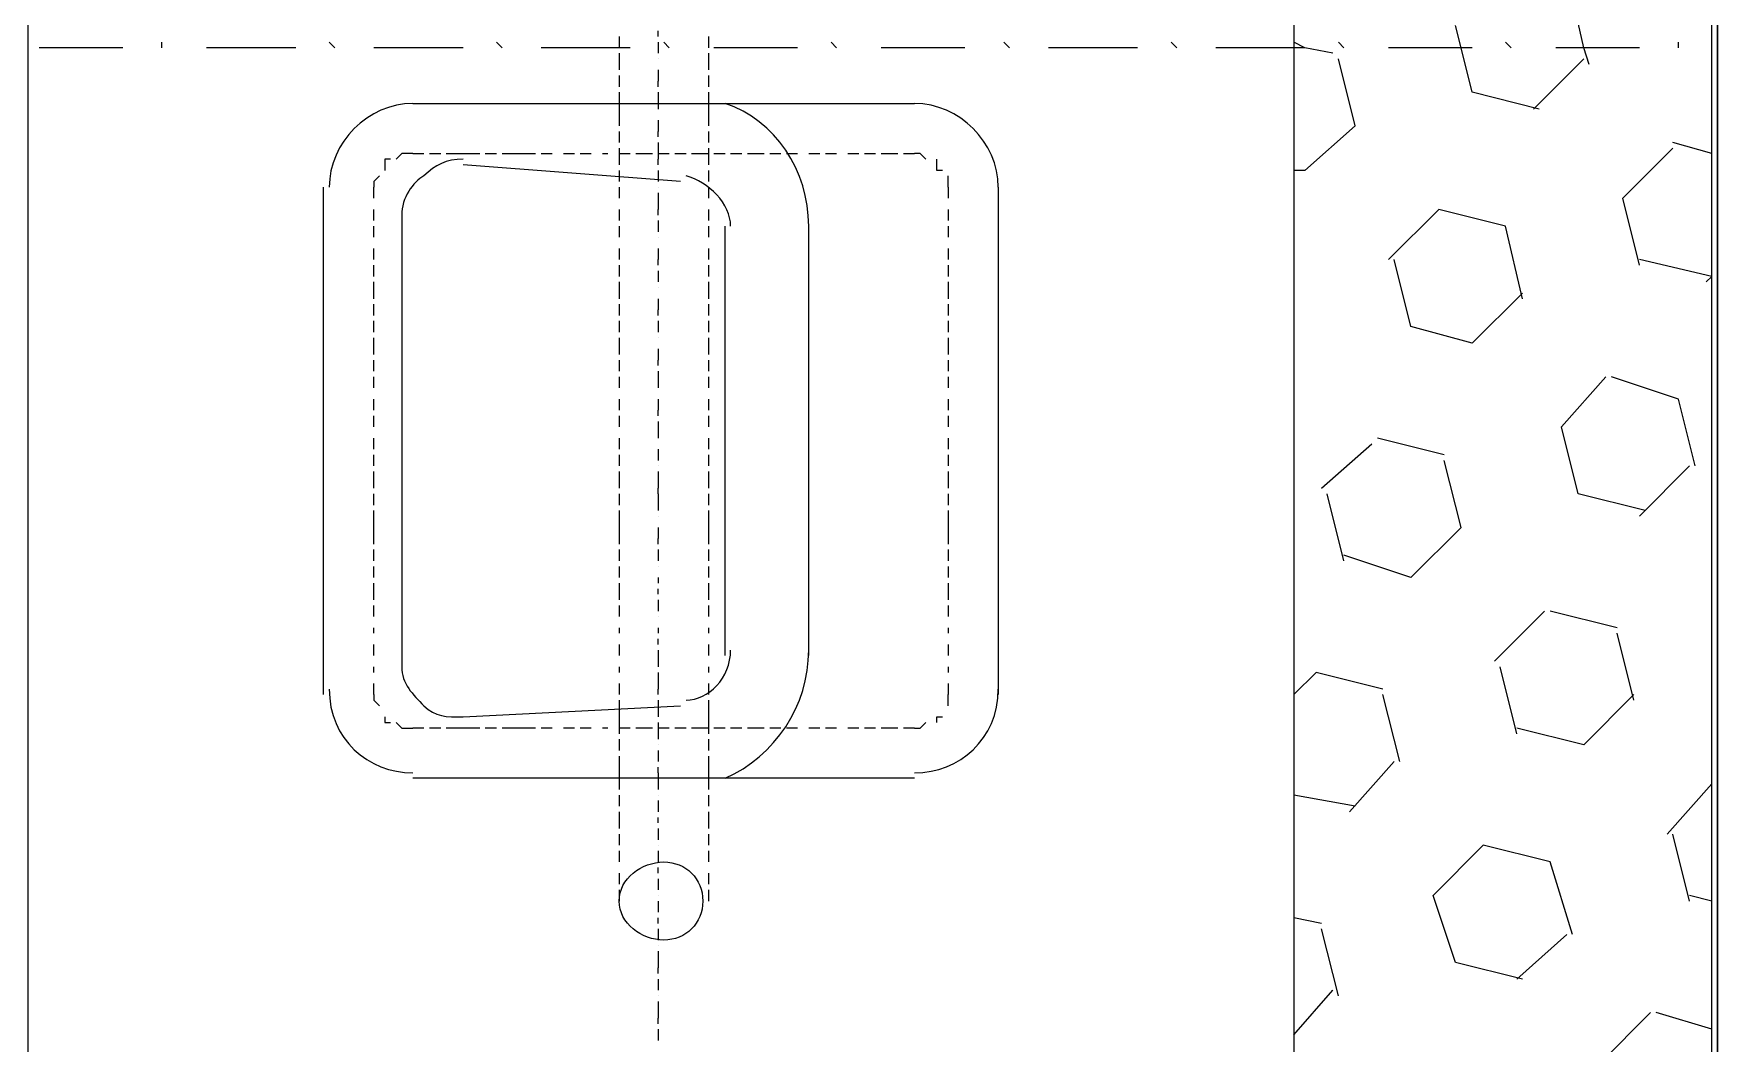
# Model space of a CAD drawing. Header units: millimetres. Extents: x 2928 to 3112, y 1220 to 1280.
# Drawn here: x 2984.299 to 2985.307, y 1251.612 to 1252.215 of the extents above; entities that cross this region are included whole.
import ezdxf

# ---------------------------------------------------------------- set-up
doc = ezdxf.new("R2010")
doc.units = ezdxf.units.MM

msp = doc.modelspace()

# ---------------------------------------------------------------- linework, layer by layer
at = {"color": 7, "linetype": 'Continuous', "lineweight": -2, "true_color": 0x000007}
for points in [[(2937.23126, 1265.3073), (2937.23126, 1267.32399), (2938.98795, 1267.32399), (2985.30528, 1267.32399), (2985.30528, 1237.02356), (2938.98795, 1237.02356), (2937.22793, 1237.02356), (2937.22793, 1238.60692)], [(2985.30528, 1251.06376), (2985.30528, 1253.33046), (2984.04526, 1253.33046), (2984.04526, 1251.06376)], [(2985.05194, 1251.3171), (2984.29526, 1251.3171), (2984.29526, 1253.08046), (2985.05194, 1253.08046)]]:
    msp.add_lwpolyline(points, close=True, dxfattribs=at)
at = {"color": 252, "linetype": 'Continuous', "lineweight": 5, "true_color": 0x989898}
for points in [[(2985.30195, 1237.32023), (2985.30195, 1259.21054), (2985.45195, 1259.21054), (2985.45195, 1237.32023)], [(2984.67194, 1252.21378), (2984.67194, 1252.21711), (2984.67194, 1252.21711)], [(2984.6486, 1252.21378), (2984.6486, 1252.20711), (2984.6486, 1252.20711)], [(2984.67194, 1252.21044), (2984.67194, 1252.20378), (2984.67194, 1252.20378)], [(2984.70194, 1252.21378), (2984.70194, 1252.20711), (2984.70194, 1252.20711)], [(2984.6486, 1252.20378), (2984.6486, 1252.19378), (2984.6486, 1252.19378)], [(2984.70194, 1252.20378), (2984.70194, 1252.19378), (2984.70194, 1252.19378)], [(2984.6486, 1252.19044), (2984.6486, 1252.18378), (2984.6486, 1252.18378)], [(2984.67194, 1252.19378), (2984.67194, 1252.18711), (2984.67194, 1252.18711)], [(2984.67194, 1252.18378), (2984.67194, 1252.18711), (2984.67194, 1252.18711)], [(2984.70194, 1252.19044), (2984.70194, 1252.18378), (2984.70194, 1252.18378)], [(2984.6486, 1252.18044), (2984.6486, 1252.17044), (2984.6486, 1252.17044)], [(2984.67194, 1252.18044), (2984.67194, 1252.17044), (2984.67194, 1252.17044)], [(2984.70194, 1252.18044), (2984.70194, 1252.17044), (2984.70194, 1252.17044)], [(2984.6486, 1252.17044), (2984.6486, 1252.16044), (2984.6486, 1252.16044)], [(2984.70194, 1252.17044), (2984.70194, 1252.16044), (2984.70194, 1252.16044)], [(2984.6486, 1252.15711), (2984.6486, 1252.15044), (2984.6486, 1252.15044)], [(2984.67194, 1252.16378), (2984.67194, 1252.15711), (2984.67194, 1252.15711)], [(2984.67194, 1252.15378), (2984.67194, 1252.15711), (2984.67194, 1252.15711)], [(2984.70194, 1252.15711), (2984.70194, 1252.15044), (2984.70194, 1252.15044)], [(2984.6486, 1252.14711), (2984.6486, 1252.13711), (2984.6486, 1252.13711)], [(2984.67194, 1252.15044), (2984.67194, 1252.14044), (2984.67194, 1252.14044)], [(2984.70194, 1252.14711), (2984.70194, 1252.13711), (2984.70194, 1252.13711)], [(2984.51193, 1252.14044), (2984.5086, 1252.14044), (2984.5086, 1252.13378)], [(2984.52527, 1252.14378), (2984.5186, 1252.14378), (2984.51527, 1252.14044)], [(2984.52527, 1252.14378), (2984.53193, 1252.14378), (2984.53193, 1252.14378)], [(2984.53527, 1252.14378), (2984.54193, 1252.14378), (2984.54193, 1252.14378)], [(2984.54527, 1252.14378), (2984.55527, 1252.14378), (2984.55527, 1252.14378)], [(2984.55527, 1252.14378), (2984.56527, 1252.14378), (2984.56527, 1252.14378)], [(2984.5686, 1252.14378), (2984.57527, 1252.14378), (2984.57527, 1252.14378)], [(2984.5786, 1252.14378), (2984.5886, 1252.14378), (2984.5886, 1252.14378)], [(2984.5886, 1252.14378), (2984.5986, 1252.14378), (2984.5986, 1252.14378)], [(2984.60194, 1252.14378), (2984.6086, 1252.14378), (2984.6086, 1252.14378)], [(2984.61527, 1252.14378), (2984.62194, 1252.14378), (2984.62194, 1252.14378)], [(2984.62527, 1252.14378), (2984.63194, 1252.14378), (2984.63194, 1252.14378)], [(2984.6386, 1252.14378), (2984.64194, 1252.14378), (2984.64194, 1252.14378)], [(2984.6486, 1252.14378), (2984.65527, 1252.14378), (2984.65527, 1252.14378)], [(2984.6586, 1252.14378), (2984.6686, 1252.14378), (2984.6686, 1252.14378)], [(2984.67194, 1252.14378), (2984.6786, 1252.14378), (2984.6786, 1252.14378)], [(2984.67194, 1252.13711), (2984.67194, 1252.14044), (2984.67194, 1252.14044)], [(2984.68194, 1252.14378), (2984.6886, 1252.14378), (2984.6886, 1252.14378)], [(2984.69194, 1252.14378), (2984.70194, 1252.14378), (2984.70194, 1252.14378)], [(2984.70527, 1252.14378), (2984.71194, 1252.14378), (2984.71194, 1252.14378)], [(2984.71527, 1252.14378), (2984.72194, 1252.14378), (2984.72194, 1252.14378)], [(2984.72527, 1252.14378), (2984.73527, 1252.14378), (2984.73527, 1252.14378)], [(2984.7386, 1252.14378), (2984.74527, 1252.14378), (2984.74527, 1252.14378)], [(2984.7486, 1252.14378), (2984.75527, 1252.14378), (2984.75527, 1252.14378)], [(2984.76194, 1252.14378), (2984.7686, 1252.14378), (2984.7686, 1252.14378)], [(2984.77194, 1252.14378), (2984.7786, 1252.14378), (2984.7786, 1252.14378)], [(2984.78527, 1252.14378), (2984.79194, 1252.14378), (2984.79194, 1252.14378)], [(2984.79527, 1252.14378), (2984.80194, 1252.14378), (2984.80194, 1252.14378)], [(2984.80527, 1252.14378), (2984.81527, 1252.14378), (2984.81527, 1252.14378)], [(2984.81861, 1252.14378), (2984.82527, 1252.14378), (2984.82527, 1252.14378)], [(2984.83194, 1252.14044), (2984.83194, 1252.14044), (2984.82861, 1252.14378), (2984.82527, 1252.14378)], [(2984.84194, 1252.13378), (2984.83861, 1252.13378), (2984.83861, 1252.14044)], [(2984.50527, 1252.13044), (2984.50193, 1252.12711), (2984.50193, 1252.12378)], [(2984.6486, 1252.13378), (2984.6486, 1252.12711), (2984.6486, 1252.12711)], [(2984.67194, 1252.13378), (2984.67194, 1252.12711), (2984.67194, 1252.12711)], [(2984.70194, 1252.13378), (2984.70194, 1252.12711), (2984.70194, 1252.12711)], [(2984.84527, 1252.12378), (2984.84527, 1252.12711), (2984.84527, 1252.13044)], [(2984.50193, 1252.11711), (2984.50193, 1252.12378), (2984.50193, 1252.12378)], [(2984.6486, 1252.12378), (2984.6486, 1252.11711), (2984.6486, 1252.11711)], [(2984.67194, 1252.12044), (2984.67194, 1252.11044), (2984.67194, 1252.11044)], [(2984.70194, 1252.12378), (2984.70194, 1252.11711), (2984.70194, 1252.11711)], [(2984.84527, 1252.12378), (2984.84527, 1252.11711), (2984.84527, 1252.11711)], [(2984.50193, 1252.10378), (2984.50193, 1252.11044), (2984.50193, 1252.11044)], [(2984.6486, 1252.11044), (2984.6486, 1252.10378), (2984.6486, 1252.10378)], [(2984.67194, 1252.10711), (2984.67194, 1252.11044), (2984.67194, 1252.11044)], [(2984.70194, 1252.11044), (2984.70194, 1252.10378), (2984.70194, 1252.10378)], [(2984.84527, 1252.11044), (2984.84527, 1252.10378), (2984.84527, 1252.10378)], [(2984.50193, 1252.09378), (2984.50193, 1252.10044), (2984.50193, 1252.10044)], [(2984.6486, 1252.10044), (2984.6486, 1252.09378), (2984.6486, 1252.09378)], [(2984.67194, 1252.10378), (2984.67194, 1252.09711), (2984.67194, 1252.09711)], [(2984.70194, 1252.10044), (2984.70194, 1252.09378), (2984.70194, 1252.09378)], [(2984.84527, 1252.10044), (2984.84527, 1252.09378), (2984.84527, 1252.09378)], [(2984.50193, 1252.08044), (2984.50193, 1252.08711), (2984.50193, 1252.08711)], [(2984.6486, 1252.08711), (2984.6486, 1252.08044), (2984.6486, 1252.08044)], [(2984.67194, 1252.08711), (2984.67194, 1252.08044), (2984.67194, 1252.08044)], [(2984.70194, 1252.08711), (2984.70194, 1252.08044), (2984.70194, 1252.08044)], [(2984.84527, 1252.08711), (2984.84527, 1252.08044), (2984.84527, 1252.08044)], [(2984.50193, 1252.07044), (2984.50193, 1252.07711), (2984.50193, 1252.07711)], [(2984.6486, 1252.07711), (2984.6486, 1252.07044), (2984.6486, 1252.07044)], [(2984.67194, 1252.07711), (2984.67194, 1252.08044), (2984.67194, 1252.08044)], [(2984.70194, 1252.07711), (2984.70194, 1252.07044), (2984.70194, 1252.07044)], [(2984.84527, 1252.07711), (2984.84527, 1252.07044), (2984.84527, 1252.07044)], [(2984.50193, 1252.05711), (2984.50193, 1252.06711), (2984.50193, 1252.06711)], [(2984.6486, 1252.06711), (2984.6486, 1252.05711), (2984.6486, 1252.05711)], [(2984.67194, 1252.07378), (2984.67194, 1252.06711), (2984.67194, 1252.06711)], [(2984.70194, 1252.06711), (2984.70194, 1252.05711), (2984.70194, 1252.05711)], [(2984.84527, 1252.06711), (2984.84527, 1252.05711), (2984.84527, 1252.05711)], [(2984.67194, 1252.05711), (2984.67194, 1252.05044), (2984.67194, 1252.05044)], [(2984.50193, 1252.04711), (2984.50193, 1252.05378), (2984.50193, 1252.05378)], [(2984.6486, 1252.05378), (2984.6486, 1252.04711), (2984.6486, 1252.04711)], [(2984.67194, 1252.04711), (2984.67194, 1252.05044), (2984.67194, 1252.05044)], [(2984.70194, 1252.05378), (2984.70194, 1252.04711), (2984.70194, 1252.04711)], [(2984.84527, 1252.05378), (2984.84527, 1252.04711), (2984.84527, 1252.04711)], [(2984.50193, 1252.03711), (2984.50193, 1252.04378), (2984.50193, 1252.04378)], [(2984.6486, 1252.04378), (2984.6486, 1252.03711), (2984.6486, 1252.03711)], [(2984.67194, 1252.04378), (2984.67194, 1252.03711), (2984.67194, 1252.03711)], [(2984.70194, 1252.04378), (2984.70194, 1252.03711), (2984.70194, 1252.03711)], [(2984.84527, 1252.04378), (2984.84527, 1252.03711), (2984.84527, 1252.03711)], [(2984.50193, 1252.02377), (2984.50193, 1252.03378), (2984.50193, 1252.03378)], [(2984.6486, 1252.03378), (2984.6486, 1252.02377), (2984.6486, 1252.02377)], [(2984.67194, 1252.02711), (2984.67194, 1252.02044), (2984.67194, 1252.02044)], [(2984.70194, 1252.03378), (2984.70194, 1252.02377), (2984.70194, 1252.02377)], [(2984.84527, 1252.03378), (2984.84527, 1252.02377), (2984.84527, 1252.02377)], [(2984.50193, 1252.01377), (2984.50193, 1252.02044), (2984.50193, 1252.02044)], [(2984.6486, 1252.02044), (2984.6486, 1252.01377), (2984.6486, 1252.01377)], [(2984.67194, 1252.01711), (2984.67194, 1252.02044), (2984.67194, 1252.02044)], [(2984.70194, 1252.02044), (2984.70194, 1252.01377), (2984.70194, 1252.01377)], [(2984.84527, 1252.02044), (2984.84527, 1252.01377), (2984.84527, 1252.01377)], [(2984.50193, 1252.00377), (2984.50193, 1252.01044), (2984.50193, 1252.01044)], [(2984.6486, 1252.01044), (2984.6486, 1252.00377), (2984.6486, 1252.00377)], [(2984.67194, 1252.01377), (2984.67194, 1252.00377), (2984.67194, 1252.00377)], [(2984.70194, 1252.01044), (2984.70194, 1252.00377), (2984.70194, 1252.00377)], [(2984.84527, 1252.01044), (2984.84527, 1252.00377), (2984.84527, 1252.00377)], [(2984.50193, 1251.99044), (2984.50193, 1251.99711), (2984.50193, 1251.99711)], [(2984.6486, 1251.99711), (2984.6486, 1251.99044), (2984.6486, 1251.99044)], [(2984.67194, 1251.99711), (2984.67194, 1251.99044), (2984.67194, 1251.99044)], [(2984.70194, 1251.99711), (2984.70194, 1251.99044), (2984.70194, 1251.99044)], [(2984.84527, 1251.99711), (2984.84527, 1251.99044), (2984.84527, 1251.99044)], [(2984.50193, 1251.98044), (2984.50193, 1251.98711), (2984.50193, 1251.98711)], [(2984.6486, 1251.98711), (2984.6486, 1251.98044), (2984.6486, 1251.98044)], [(2984.67194, 1251.98711), (2984.67194, 1251.99044), (2984.67194, 1251.99044)], [(2984.70194, 1251.98711), (2984.70194, 1251.98044), (2984.70194, 1251.98044)], [(2984.84527, 1251.98711), (2984.84527, 1251.98044), (2984.84527, 1251.98044)], [(2984.67194, 1251.98377), (2984.67194, 1251.97377), (2984.67194, 1251.97377)], [(2984.50193, 1251.96711), (2984.50193, 1251.97377), (2984.50193, 1251.97377)], [(2984.6486, 1251.97377), (2984.6486, 1251.96711), (2984.6486, 1251.96711)], [(2984.67194, 1251.96711), (2984.67194, 1251.96044), (2984.67194, 1251.96044)], [(2984.70194, 1251.97377), (2984.70194, 1251.96711), (2984.70194, 1251.96711)], [(2984.84527, 1251.97377), (2984.84527, 1251.96711), (2984.84527, 1251.96711)], [(2984.50193, 1251.95711), (2984.50193, 1251.96377), (2984.50193, 1251.96377)], [(2984.6486, 1251.96377), (2984.6486, 1251.95711), (2984.6486, 1251.95711)], [(2984.70194, 1251.96377), (2984.70194, 1251.95711), (2984.70194, 1251.95711)], [(2984.84527, 1251.96377), (2984.84527, 1251.95711), (2984.84527, 1251.95711)], [(2984.50193, 1251.94377), (2984.50193, 1251.95377), (2984.50193, 1251.95377)], [(2984.6486, 1251.95377), (2984.6486, 1251.94377), (2984.6486, 1251.94377)], [(2984.67194, 1251.95377), (2984.67194, 1251.94377), (2984.67194, 1251.94377)], [(2984.70194, 1251.95377), (2984.70194, 1251.94377), (2984.70194, 1251.94377)], [(2984.84527, 1251.95377), (2984.84527, 1251.94377), (2984.84527, 1251.94377)], [(2984.50193, 1251.93377), (2984.50193, 1251.94044), (2984.50193, 1251.94044)], [(2984.6486, 1251.94044), (2984.6486, 1251.93377), (2984.6486, 1251.93377)], [(2984.67194, 1251.94044), (2984.67194, 1251.94377), (2984.67194, 1251.94377)], [(2984.67194, 1251.94044), (2984.67194, 1251.93044), (2984.67194, 1251.93044)], [(2984.70194, 1251.94044), (2984.70194, 1251.93377), (2984.70194, 1251.93377)], [(2984.84527, 1251.94044), (2984.84527, 1251.93377), (2984.84527, 1251.93377)], [(2984.50193, 1251.92044), (2984.50193, 1251.93044), (2984.50193, 1251.93044)], [(2984.6486, 1251.93044), (2984.6486, 1251.92044), (2984.6486, 1251.92044)], [(2984.70194, 1251.93044), (2984.70194, 1251.92044), (2984.70194, 1251.92044)], [(2984.84527, 1251.93044), (2984.84527, 1251.92044), (2984.84527, 1251.92044)], [(2984.50193, 1251.91044), (2984.50193, 1251.92044), (2984.50193, 1251.92044)], [(2984.6486, 1251.92044), (2984.6486, 1251.91044), (2984.6486, 1251.91044)], [(2984.67194, 1251.92044), (2984.67194, 1251.91377), (2984.67194, 1251.91377)], [(2984.70194, 1251.92044), (2984.70194, 1251.91044), (2984.70194, 1251.91044)], [(2984.84527, 1251.92044), (2984.84527, 1251.91044), (2984.84527, 1251.91044)], [(2984.50193, 1251.90044), (2984.50193, 1251.90711), (2984.50193, 1251.90711)], [(2984.6486, 1251.90711), (2984.6486, 1251.90044), (2984.6486, 1251.90044)], [(2984.67194, 1251.91044), (2984.67194, 1251.91377), (2984.67194, 1251.91377)], [(2984.67194, 1251.90711), (2984.67194, 1251.90044), (2984.67194, 1251.90044)], [(2984.70194, 1251.90711), (2984.70194, 1251.90044), (2984.70194, 1251.90044)], [(2984.84527, 1251.90711), (2984.84527, 1251.90044), (2984.84527, 1251.90044)], [(2984.50193, 1251.89044), (2984.50193, 1251.89711), (2984.50193, 1251.89711)], [(2984.6486, 1251.89711), (2984.6486, 1251.89044), (2984.6486, 1251.89044)], [(2984.70194, 1251.89711), (2984.70194, 1251.89044), (2984.70194, 1251.89044)], [(2984.84527, 1251.89711), (2984.84527, 1251.89044), (2984.84527, 1251.89044)], [(2984.50193, 1251.87711), (2984.50193, 1251.88711), (2984.50193, 1251.88711)], [(2984.6486, 1251.88711), (2984.6486, 1251.87711), (2984.6486, 1251.87711)], [(2984.67194, 1251.89044), (2984.67194, 1251.88711), (2984.67194, 1251.88711)], [(2984.70194, 1251.88711), (2984.70194, 1251.87711), (2984.70194, 1251.87711)], [(2984.84527, 1251.88711), (2984.84527, 1251.87711), (2984.84527, 1251.87711)], [(2984.67194, 1251.88044), (2984.67194, 1251.88377), (2984.67194, 1251.88377)], [(2984.67194, 1251.87711), (2984.67194, 1251.87044), (2984.67194, 1251.87044)], [(2984.50193, 1251.86711), (2984.50193, 1251.87377), (2984.50193, 1251.87377)], [(2984.6486, 1251.87377), (2984.6486, 1251.86711), (2984.6486, 1251.86711)], [(2984.70194, 1251.87377), (2984.70194, 1251.86711), (2984.70194, 1251.86711)], [(2984.84527, 1251.87377), (2984.84527, 1251.86711), (2984.84527, 1251.86711)], [(2984.50193, 1251.85711), (2984.50193, 1251.86044), (2984.50193, 1251.86044)], [(2984.6486, 1251.86044), (2984.6486, 1251.85711), (2984.6486, 1251.85711)], [(2984.67194, 1251.86044), (2984.67194, 1251.85711), (2984.67194, 1251.85711)], [(2984.67194, 1251.85044), (2984.67194, 1251.85377), (2984.67194, 1251.85377)], [(2984.70194, 1251.86044), (2984.70194, 1251.85711), (2984.70194, 1251.85711)], [(2984.84527, 1251.86044), (2984.84527, 1251.85711), (2984.84527, 1251.85711)], [(2984.50193, 1251.84377), (2984.50193, 1251.85044), (2984.50193, 1251.85044)], [(2984.6486, 1251.85044), (2984.6486, 1251.84377), (2984.6486, 1251.84377)], [(2984.67194, 1251.84711), (2984.67194, 1251.83711), (2984.67194, 1251.83711)], [(2984.70194, 1251.85044), (2984.70194, 1251.84377), (2984.70194, 1251.84377)], [(2984.84527, 1251.85044), (2984.84527, 1251.84377), (2984.84527, 1251.84377)], [(2984.50193, 1251.83377), (2984.50193, 1251.83711), (2984.50193, 1251.83711)], [(2984.6486, 1251.83711), (2984.6486, 1251.83377), (2984.6486, 1251.83377)], [(2984.67194, 1251.83377), (2984.67194, 1251.82377), (2984.67194, 1251.82377)], [(2984.70194, 1251.83711), (2984.70194, 1251.83377), (2984.70194, 1251.83377)], [(2984.84527, 1251.83711), (2984.84527, 1251.83377), (2984.84527, 1251.83377)], [(2984.50193, 1251.82044), (2984.50193, 1251.82711), (2984.50193, 1251.82711)], [(2984.6486, 1251.82711), (2984.6486, 1251.82044), (2984.6486, 1251.82044)], [(2984.67194, 1251.82044), (2984.67194, 1251.82377), (2984.67194, 1251.82377)], [(2984.70194, 1251.82711), (2984.70194, 1251.82044), (2984.70194, 1251.82044)], [(2984.84527, 1251.82711), (2984.84527, 1251.82044), (2984.84527, 1251.82044)], [(2984.50193, 1251.82044), (2984.50193, 1251.81711), (2984.50527, 1251.81377)], [(2984.6486, 1251.81711), (2984.6486, 1251.80711), (2984.6486, 1251.80711)], [(2984.67194, 1251.81711), (2984.67194, 1251.80711), (2984.67194, 1251.80711)], [(2984.70194, 1251.81711), (2984.70194, 1251.80711), (2984.70194, 1251.80711)], [(2984.84527, 1251.81377), (2984.84527, 1251.81711), (2984.84527, 1251.82044)], [(2984.5086, 1251.80711), (2984.5086, 1251.80377), (2984.51193, 1251.80377)], [(2984.51527, 1251.80377), (2984.5186, 1251.80044), (2984.52527, 1251.80044)], [(2984.6486, 1251.80711), (2984.6486, 1251.79711), (2984.6486, 1251.79711)], [(2984.67194, 1251.80377), (2984.67194, 1251.79377), (2984.67194, 1251.79377)], [(2984.70194, 1251.80711), (2984.70194, 1251.79711), (2984.70194, 1251.79711)], [(2984.82527, 1251.80044), (2984.82861, 1251.80044), (2984.83194, 1251.80377), (2984.83194, 1251.80377)], [(2984.83861, 1251.80377), (2984.83861, 1251.80711), (2984.84194, 1251.80711)], [(2984.53193, 1251.80044), (2984.52527, 1251.80044), (2984.52527, 1251.80044)], [(2984.54193, 1251.80044), (2984.53527, 1251.80044), (2984.53527, 1251.80044)], [(2984.55527, 1251.80044), (2984.54527, 1251.80044), (2984.54527, 1251.80044)], [(2984.56527, 1251.80044), (2984.55527, 1251.80044), (2984.55527, 1251.80044)], [(2984.57527, 1251.80044), (2984.5686, 1251.80044), (2984.5686, 1251.80044)], [(2984.5886, 1251.80044), (2984.5786, 1251.80044), (2984.5786, 1251.80044)], [(2984.5986, 1251.80044), (2984.5886, 1251.80044), (2984.5886, 1251.80044)], [(2984.6086, 1251.80044), (2984.60194, 1251.80044), (2984.60194, 1251.80044)], [(2984.62194, 1251.80044), (2984.61527, 1251.80044), (2984.61527, 1251.80044)], [(2984.63194, 1251.80044), (2984.62527, 1251.80044), (2984.62527, 1251.80044)], [(2984.64194, 1251.80044), (2984.6386, 1251.80044), (2984.6386, 1251.80044)], [(2984.65527, 1251.80044), (2984.6486, 1251.80044), (2984.6486, 1251.80044)], [(2984.6486, 1251.79377), (2984.6486, 1251.7871), (2984.6486, 1251.7871)], [(2984.6686, 1251.80044), (2984.6586, 1251.80044), (2984.6586, 1251.80044)], [(2984.6786, 1251.80044), (2984.67194, 1251.80044), (2984.67194, 1251.80044)], [(2984.6886, 1251.80044), (2984.68194, 1251.80044), (2984.68194, 1251.80044)], [(2984.70194, 1251.80044), (2984.69194, 1251.80044), (2984.69194, 1251.80044)], [(2984.70194, 1251.79377), (2984.70194, 1251.7871), (2984.70194, 1251.7871)], [(2984.71194, 1251.80044), (2984.70527, 1251.80044), (2984.70527, 1251.80044)], [(2984.72194, 1251.80044), (2984.71527, 1251.80044), (2984.71527, 1251.80044)], [(2984.73527, 1251.80044), (2984.72527, 1251.80044), (2984.72527, 1251.80044)], [(2984.74527, 1251.80044), (2984.7386, 1251.80044), (2984.7386, 1251.80044)], [(2984.75527, 1251.80044), (2984.7486, 1251.80044), (2984.7486, 1251.80044)], [(2984.7686, 1251.80044), (2984.76194, 1251.80044), (2984.76194, 1251.80044)], [(2984.7786, 1251.80044), (2984.77194, 1251.80044), (2984.77194, 1251.80044)], [(2984.79194, 1251.80044), (2984.78527, 1251.80044), (2984.78527, 1251.80044)], [(2984.80194, 1251.80044), (2984.79527, 1251.80044), (2984.79527, 1251.80044)], [(2984.81527, 1251.80044), (2984.80527, 1251.80044), (2984.80527, 1251.80044)], [(2984.82527, 1251.80044), (2984.81861, 1251.80044), (2984.81861, 1251.80044)], [(2984.6486, 1251.78377), (2984.6486, 1251.77377), (2984.6486, 1251.77377)], [(2984.67194, 1251.7871), (2984.67194, 1251.78044), (2984.67194, 1251.78044)], [(2984.70194, 1251.78377), (2984.70194, 1251.77377), (2984.70194, 1251.77377)], [(2984.6486, 1251.77377), (2984.6486, 1251.76377), (2984.6486, 1251.76377)], [(2984.67194, 1251.77377), (2984.67194, 1251.7771), (2984.67194, 1251.7771)], [(2984.67194, 1251.77377), (2984.67194, 1251.76377), (2984.67194, 1251.76377)], [(2984.70194, 1251.77377), (2984.70194, 1251.76377), (2984.70194, 1251.76377)], [(2984.6486, 1251.76044), (2984.6486, 1251.75377), (2984.6486, 1251.75377)], [(2984.67194, 1251.7571), (2984.67194, 1251.75044), (2984.67194, 1251.75044)], [(2984.70194, 1251.76044), (2984.70194, 1251.75377), (2984.70194, 1251.75377)], [(2984.6486, 1251.75044), (2984.6486, 1251.74044), (2984.6486, 1251.74044)], [(2984.67194, 1251.74377), (2984.67194, 1251.7471), (2984.67194, 1251.7471)], [(2984.70194, 1251.75044), (2984.70194, 1251.74044), (2984.70194, 1251.74044)], [(2984.6486, 1251.7371), (2984.6486, 1251.73044), (2984.6486, 1251.73044)], [(2984.67194, 1251.74044), (2984.67194, 1251.73377), (2984.67194, 1251.73377)], [(2984.70194, 1251.7371), (2984.70194, 1251.73044), (2984.70194, 1251.73044)], [(2984.6486, 1251.7271), (2984.6486, 1251.72044), (2984.6486, 1251.72044)], [(2984.67194, 1251.7271), (2984.67194, 1251.72044), (2984.67194, 1251.72044)], [(2984.70194, 1251.7271), (2984.70194, 1251.72044), (2984.70194, 1251.72044)], [(2984.6486, 1251.71377), (2984.6486, 1251.7071), (2984.6486, 1251.7071)], [(2984.67194, 1251.71377), (2984.67194, 1251.7171), (2984.67194, 1251.7171)], [(2984.70194, 1251.71377), (2984.70194, 1251.7071), (2984.70194, 1251.7071)], [(2984.6486, 1251.70377), (2984.6486, 1251.6971), (2984.6486, 1251.6971)], [(2984.67194, 1251.71044), (2984.67194, 1251.70377), (2984.67194, 1251.70377)], [(2984.70194, 1251.70377), (2984.70194, 1251.6971), (2984.70194, 1251.6971)], [(2984.67194, 1251.6971), (2984.67194, 1251.69044), (2984.67194, 1251.69044)], [(2984.67194, 1251.68377), (2984.67194, 1251.6871), (2984.67194, 1251.6871)], [(2984.67194, 1251.68044), (2984.67194, 1251.67377), (2984.67194, 1251.67377)], [(2984.67194, 1251.6671), (2984.67194, 1251.6571), (2984.67194, 1251.6571)], [(2984.67194, 1251.65377), (2984.67194, 1251.6571), (2984.67194, 1251.6571)], [(2984.67194, 1251.65044), (2984.67194, 1251.64377), (2984.67194, 1251.64377)], [(2984.67194, 1251.6371), (2984.67194, 1251.6271), (2984.67194, 1251.6271)], [(2984.67194, 1251.62377), (2984.67194, 1251.6271), (2984.67194, 1251.6271)], [(2984.67194, 1251.62044), (2984.67194, 1251.61377), (2984.67194, 1251.61377)]]:
    msp.add_lwpolyline(points, dxfattribs=at)
at = {"color": 7, "linetype": 'Continuous', "lineweight": -2, "true_color": 0x000007}
for points in [[(2985.30195, 1251.06376), (2985.30195, 1252.20711), (2985.30195, 1253.33046)], [(2984.52527, 1252.17378), (2984.82527, 1252.17378), (2984.82527, 1252.17378)], [(2984.68527, 1252.12711), (2984.55527, 1252.13711), (2984.55527, 1252.13711)], [(2984.47193, 1251.82044), (2984.47193, 1252.12378), (2984.47193, 1252.12378)], [(2984.87527, 1252.12378), (2984.87527, 1251.82044), (2984.87527, 1251.82044)], [(2984.5186, 1252.10711), (2984.5186, 1251.83711), (2984.5186, 1251.83711)], [(2984.71194, 1251.84377), (2984.71194, 1252.10044), (2984.71194, 1252.10044)], [(2984.76194, 1251.84377), (2984.76194, 1252.10044), (2984.76194, 1252.10044)], [(2984.55527, 1251.80711), (2984.68527, 1251.81377), (2984.68527, 1251.81377)], [(2984.82527, 1251.77044), (2984.52527, 1251.77044), (2984.52527, 1251.77044)]]:
    msp.add_lwpolyline(points, dxfattribs=at)
at = {"color": 9, "linetype": 'Continuous', "lineweight": 5, "true_color": 0xbababa}
for points in [[(2985.22528, 1252.20711), (2985.21861, 1252.23711), (2985.21861, 1252.23711)], [(2985.15194, 1252.20711), (2985.14861, 1252.22044), (2985.14861, 1252.22044)], [(2985.05861, 1252.20711), (2985.05194, 1252.21044), (2985.05194, 1252.21044)], [(2985.07528, 1252.20378), (2985.05861, 1252.20711), (2985.05861, 1252.20711)], [(2985.15861, 1252.18044), (2985.15194, 1252.20711), (2985.15194, 1252.20711)], [(2985.22861, 1252.19711), (2985.22528, 1252.20711), (2985.22528, 1252.20711)], [(2985.08861, 1252.16044), (2985.07861, 1252.20044), (2985.07861, 1252.20044)], [(2985.19528, 1252.17044), (2985.22528, 1252.20044), (2985.22528, 1252.20044)], [(2985.19861, 1252.17044), (2985.15861, 1252.18044), (2985.15861, 1252.18044)], [(2985.05861, 1252.13378), (2985.08861, 1252.16044), (2985.08861, 1252.16044)], [(2985.24861, 1252.11711), (2985.27861, 1252.14711), (2985.27861, 1252.14711)], [(2985.30195, 1252.14378), (2985.27861, 1252.15044), (2985.27861, 1252.15044)], [(2985.05861, 1252.13378), (2985.05194, 1252.13378), (2985.05194, 1252.13378)], [(2985.25861, 1252.07711), (2985.24861, 1252.11711), (2985.24861, 1252.11711)], [(2985.10861, 1252.08044), (2985.13861, 1252.11044), (2985.13861, 1252.11044)], [(2985.17861, 1252.10044), (2985.13861, 1252.11044), (2985.13861, 1252.11044)], [(2985.18861, 1252.05711), (2985.17861, 1252.10044), (2985.17861, 1252.10044)], [(2985.12194, 1252.04044), (2985.11194, 1252.08044), (2985.11194, 1252.08044)], [(2985.30195, 1252.07044), (2985.25861, 1252.08044), (2985.25861, 1252.08044)], [(2985.29861, 1252.06711), (2985.30195, 1252.07044), (2985.30195, 1252.07044)], [(2985.15861, 1252.03044), (2985.18861, 1252.06044), (2985.18861, 1252.06044)], [(2985.15861, 1252.03044), (2985.12194, 1252.04044), (2985.12194, 1252.04044)], [(2985.21194, 1251.98044), (2985.23861, 1252.01044), (2985.23861, 1252.01044)], [(2985.28195, 1251.99711), (2985.24194, 1252.01044), (2985.24194, 1252.01044)], [(2985.29195, 1251.95711), (2985.28195, 1251.99711), (2985.28195, 1251.99711)], [(2985.22194, 1251.94044), (2985.21194, 1251.98044), (2985.21194, 1251.98044)], [(2985.06861, 1251.94377), (2985.09861, 1251.97044), (2985.09861, 1251.97044)], [(2985.14194, 1251.96377), (2985.10194, 1251.97377), (2985.10194, 1251.97377)], [(2985.15194, 1251.92044), (2985.14194, 1251.96044), (2985.14194, 1251.96044)], [(2985.25861, 1251.92711), (2985.28861, 1251.95711), (2985.28861, 1251.95711)], [(2985.08194, 1251.90044), (2985.07194, 1251.94044), (2985.07194, 1251.94044)], [(2985.26195, 1251.93044), (2985.22194, 1251.94044), (2985.22194, 1251.94044)], [(2985.12194, 1251.89044), (2985.15194, 1251.92044), (2985.15194, 1251.92044)], [(2985.12194, 1251.89044), (2985.08194, 1251.90377), (2985.08194, 1251.90377)], [(2985.17194, 1251.84044), (2985.20194, 1251.87044), (2985.20194, 1251.87044)], [(2985.24528, 1251.86044), (2985.20528, 1251.87044), (2985.20528, 1251.87044)], [(2985.25528, 1251.81711), (2985.24528, 1251.85711), (2985.24528, 1251.85711)], [(2985.05194, 1251.82044), (2985.06528, 1251.83377), (2985.06528, 1251.83377)], [(2985.10528, 1251.82377), (2985.06528, 1251.83377), (2985.06528, 1251.83377)], [(2985.18528, 1251.79711), (2985.17528, 1251.83711), (2985.17528, 1251.83711)], [(2985.11528, 1251.78044), (2985.10528, 1251.82044), (2985.10528, 1251.82044)], [(2985.22528, 1251.79044), (2985.25528, 1251.82044), (2985.25528, 1251.82044)], [(2985.22528, 1251.79044), (2985.18528, 1251.80044), (2985.18528, 1251.80044)], [(2985.08528, 1251.75044), (2985.11194, 1251.78044), (2985.11194, 1251.78044)], [(2985.27528, 1251.7371), (2985.30195, 1251.7671), (2985.30195, 1251.7671)], [(2985.08861, 1251.75377), (2985.05194, 1251.76044), (2985.05194, 1251.76044)], [(2985.28861, 1251.6971), (2985.27861, 1251.7371), (2985.27861, 1251.7371)], [(2985.13528, 1251.70044), (2985.16528, 1251.73044), (2985.16528, 1251.73044)], [(2985.20528, 1251.72044), (2985.16528, 1251.73044), (2985.16528, 1251.73044)], [(2985.21861, 1251.6771), (2985.20528, 1251.72044), (2985.20528, 1251.72044)], [(2985.14861, 1251.66044), (2985.13528, 1251.70044), (2985.13528, 1251.70044)], [(2985.30195, 1251.6971), (2985.28861, 1251.70044), (2985.28861, 1251.70044)], [(2985.06861, 1251.68377), (2985.05194, 1251.6871), (2985.05194, 1251.6871)], [(2985.07861, 1251.64044), (2985.06861, 1251.68044), (2985.06861, 1251.68044)], [(2985.18528, 1251.65044), (2985.21528, 1251.6771), (2985.21528, 1251.6771)], [(2985.18861, 1251.65044), (2985.14861, 1251.66044), (2985.14861, 1251.66044)], [(2985.05194, 1251.6171), (2985.07528, 1251.64377), (2985.07528, 1251.64377)], [(2985.23528, 1251.60044), (2985.26528, 1251.63044), (2985.26528, 1251.63044)], [(2985.30195, 1251.62044), (2985.26861, 1251.63044), (2985.26861, 1251.63044)]]:
    msp.add_lwpolyline(points, dxfattribs=at)
at = {"color": 7, "linetype": 'Continuous', "lineweight": 9, "true_color": 0x000007}
for points in [[(2984.35193, 1252.20711), (2984.30193, 1252.20711), (2984.30193, 1252.20711)], [(2984.37527, 1252.20711), (2984.37527, 1252.21044), (2984.37527, 1252.21044)], [(2984.45527, 1252.20711), (2984.40193, 1252.20711), (2984.40193, 1252.20711)], [(2984.4786, 1252.20711), (2984.47527, 1252.21044), (2984.47527, 1252.21044)], [(2984.55527, 1252.20711), (2984.50193, 1252.20711), (2984.50193, 1252.20711)], [(2984.5786, 1252.20711), (2984.57527, 1252.21044), (2984.57527, 1252.21044)], [(2984.65527, 1252.20711), (2984.60194, 1252.20711), (2984.60194, 1252.20711)], [(2984.6786, 1252.20711), (2984.67527, 1252.21044), (2984.67527, 1252.21044)], [(2984.75527, 1252.20711), (2984.70527, 1252.20711), (2984.70527, 1252.20711)], [(2984.7786, 1252.20711), (2984.77527, 1252.21044), (2984.77527, 1252.21044)], [(2984.85527, 1252.20711), (2984.80527, 1252.20711), (2984.80527, 1252.20711)], [(2984.88194, 1252.20711), (2984.87861, 1252.21044), (2984.87861, 1252.21044)], [(2984.95861, 1252.20711), (2984.90527, 1252.20711), (2984.90527, 1252.20711)], [(2984.98194, 1252.20711), (2984.97861, 1252.21044), (2984.97861, 1252.21044)], [(2985.05861, 1252.20711), (2985.00527, 1252.20711), (2985.00527, 1252.20711)], [(2985.08194, 1252.20711), (2985.07861, 1252.21044), (2985.07861, 1252.21044)], [(2985.15861, 1252.20711), (2985.10861, 1252.20711), (2985.10861, 1252.20711)], [(2985.18194, 1252.20711), (2985.17861, 1252.21044), (2985.17861, 1252.21044)], [(2985.25861, 1252.20711), (2985.20861, 1252.20711), (2985.20861, 1252.20711)], [(2985.28195, 1252.20711), (2985.28195, 1252.21044), (2985.28195, 1252.21044)]]:
    msp.add_lwpolyline(points, dxfattribs=at)
at = {"color": 252, "linetype": 'Continuous', "lineweight": 5, "true_color": 0x989898}
for points in [[(2984.67194, 1252.20044), (2984.67194, 1252.20044)], [(2984.67194, 1252.17044), (2984.67194, 1252.17044)], [(2984.67194, 1252.12378), (2984.67194, 1252.12378)], [(2984.67194, 1252.09378), (2984.67194, 1252.09378)], [(2984.67194, 1252.06378), (2984.67194, 1252.06378)], [(2984.67194, 1252.03378), (2984.67194, 1252.03378)], [(2984.67194, 1252.00377), (2984.67194, 1252.00377)], [(2984.67194, 1251.97377), (2984.67194, 1251.97377)], [(2984.67194, 1251.95711), (2984.67194, 1251.95711)], [(2984.67194, 1251.92711), (2984.67194, 1251.92711)], [(2984.67194, 1251.89711), (2984.67194, 1251.89711)], [(2984.67194, 1251.86711), (2984.67194, 1251.86711)], [(2984.67194, 1251.83711), (2984.67194, 1251.83711)], [(2984.67194, 1251.80711), (2984.67194, 1251.80711)], [(2984.67194, 1251.79044), (2984.67194, 1251.79044)], [(2984.67194, 1251.76044), (2984.67194, 1251.76044)], [(2984.67194, 1251.73044), (2984.67194, 1251.73044)], [(2984.67194, 1251.70044), (2984.67194, 1251.70044)], [(2984.67194, 1251.67044), (2984.67194, 1251.67044)], [(2984.67194, 1251.64044), (2984.67194, 1251.64044)]]:
    msp.add_lwpolyline(points, close=True, dxfattribs=at)
at = {"color": 7, "linetype": 'Continuous', "lineweight": -2, "true_color": 0x000007}
for points in [[(2984.52527, 1252.17378), (2984.4986, 1252.17378), (2984.47527, 1252.15044), (2984.47527, 1252.12378)], [(2984.76194, 1252.10044), (2984.76194, 1252.13378), (2984.74194, 1252.16378), (2984.71194, 1252.17378)], [(2984.87527, 1252.12378), (2984.87527, 1252.15044), (2984.85194, 1252.17378), (2984.82527, 1252.17378)], [(2984.71527, 1252.10044), (2984.71527, 1252.11378), (2984.70194, 1252.12711), (2984.6886, 1252.13044)], [(2984.6886, 1251.81711), (2984.70194, 1251.81711), (2984.71527, 1251.83044), (2984.71527, 1251.84711)], [(2984.71194, 1251.77044), (2984.74194, 1251.78377), (2984.76194, 1251.81377), (2984.76194, 1251.84711)], [(2984.47527, 1251.82377), (2984.47527, 1251.79377), (2984.4986, 1251.77377), (2984.52527, 1251.77377)], [(2984.82527, 1251.77377), (2984.85194, 1251.77377), (2984.87527, 1251.79377), (2984.87527, 1251.82377)]]:
    msp.add_open_spline(points, degree=3, dxfattribs=at)
for points, knots in [([(2984.55527, 1252.14044), (2984.54527, 1252.14044), (2984.5386, 1252.13711), (2984.53193, 1252.13044), (2984.53193, 1252.13044), (2984.52527, 1252.12711), (2984.5186, 1252.11711), (2984.5186, 1252.10711)], [0, 0, 0, 0, 0.125, 0.125, 0.125, 0.125, 1, 1, 1, 1]), ([(2984.5186, 1251.83711), (2984.5186, 1251.82711), (2984.52527, 1251.82044), (2984.53193, 1251.81377), (2984.53193, 1251.81377), (2984.5386, 1251.80711), (2984.54527, 1251.80711), (2984.55527, 1251.80711)], [0, 0, 0, 0, 0.125, 0.125, 0.125, 0.125, 1, 1, 1, 1]), ([(2984.6986, 1251.6971), (2984.6986, 1251.71044), (2984.6886, 1251.72044), (2984.67527, 1251.72044), (2984.67527, 1251.72044), (2984.66194, 1251.72044), (2984.6486, 1251.71044), (2984.6486, 1251.6971), (2984.6486, 1251.6971), (2984.6486, 1251.68377), (2984.66194, 1251.67377), (2984.67527, 1251.67377), (2984.67527, 1251.67377), (2984.6886, 1251.67377), (2984.6986, 1251.68377), (2984.6986, 1251.6971)], [0, 0, 0, 0, 0.0625, 0.0625, 0.0625, 0.0625, 0.125, 0.125, 0.125, 0.125, 0.1875, 0.1875, 0.1875, 0.1875, 1, 1, 1, 1])]:
    msp.add_open_spline(points, degree=3, knots=knots, dxfattribs=at)

doc.saveas('drawing.dxf')
